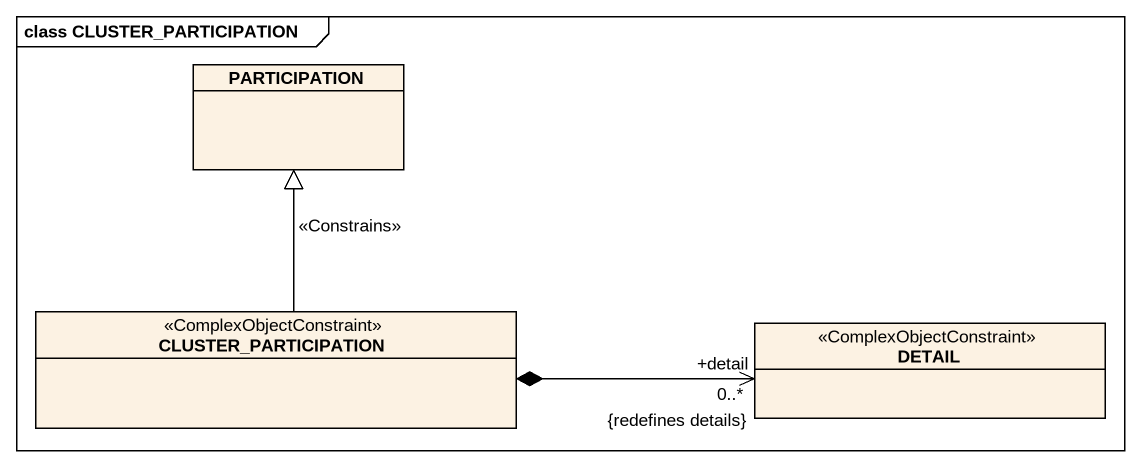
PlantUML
@startuml
mainframe class CLUSTER_PARTICIPATION
hide circle
hide empty members
class PARTICIPATION
class CLUSTER_PARTICIPATION <<ComplexObjectConstraint>>
class DETAIL <<ComplexObjectConstraint>>
CLUSTER_PARTICIPATION -up-|> PARTICIPATION : <<Constrains>>
CLUSTER_PARTICIPATION *-right-> "+detail\n{redefines details}\n0..*" DETAIL
@enduml
